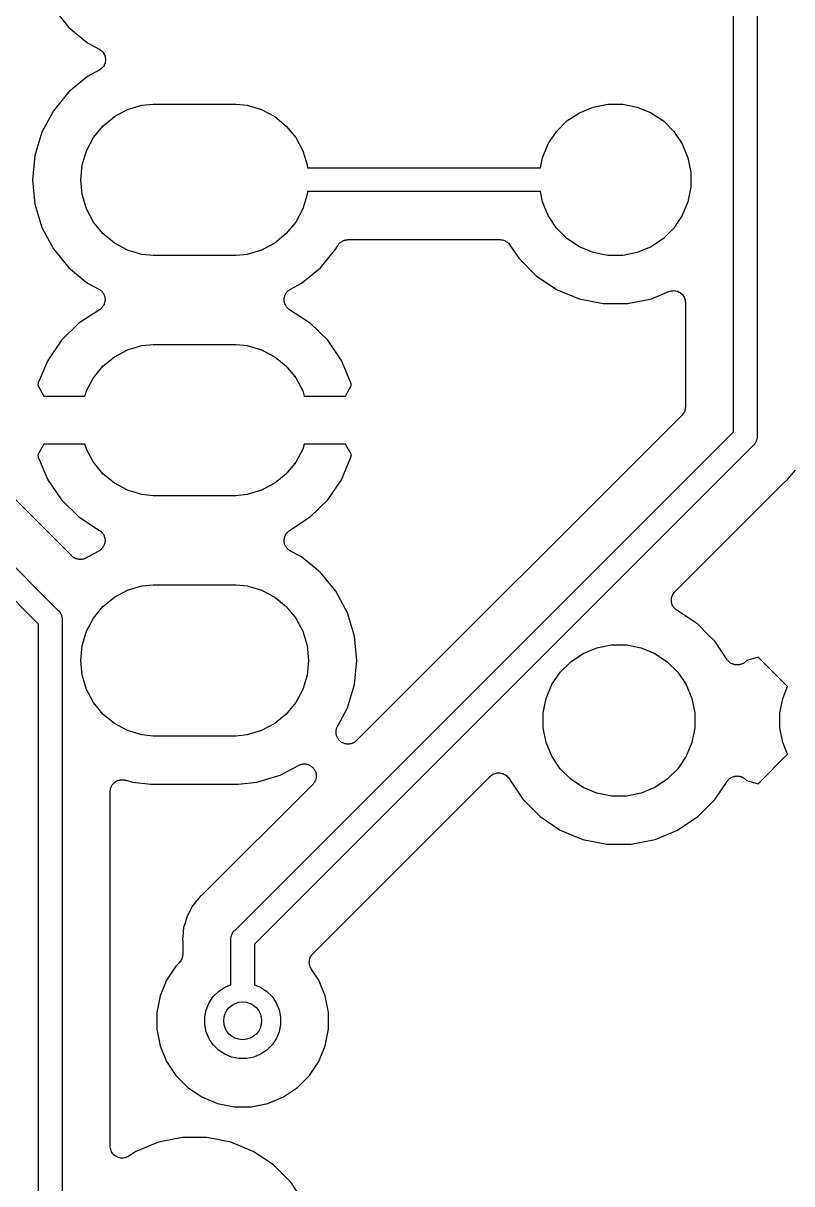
# Model space of a CAD drawing. Extents: x 19 to 115, y -142 to -17.
# Drawn here: x 94.71 to 102.83, y -105.86 to -93.59 of the extents above; entities that cross this region are included whole.
import ezdxf

# ---------------------------------------------------------------- set-up
doc = ezdxf.new("R2010")
doc.units = 0
doc.layers.add('BLACK', color=7, linetype='CONTINUOUS')

msp = doc.modelspace()

# ---------------------------------------------------------------- linework, layer by layer
at = {"layer": 'BLACK', "linetype": 'CONTINUOUS'}
for p, q in [((102.215, -97.9132), (102.215, -90.9061)), ((102.465, -90.9518), (102.465, -97.9589)), ((95.0272, -93.4402), (95.1906, -93.6394)), ((95.1906, -93.6394), (95.3898, -93.8028)), ((95.3898, -93.8028), (95.5117, -93.868)), ((95.5117, -93.868), (95.5128, -93.8686)), ((95.5128, -93.8686), (95.5128, -93.8686)), ((95.5128, -93.8686), (95.5128, -93.8686)), ((95.5128, -93.8686), (95.5133, -93.8688)), ((95.5133, -93.8688), (95.5233, -93.8757)), ((95.5233, -93.8757), (95.5333, -93.8825)), ((95.5333, -93.8825), (95.5335, -93.8827)), ((95.5335, -93.8827), (95.5337, -93.8829)), ((95.5337, -93.8829), (95.5422, -93.8916)), ((95.5422, -93.8916), (95.5507, -93.9002)), ((95.5507, -93.9002), (95.5508, -93.9004)), ((95.5508, -93.9004), (95.551, -93.9006)), ((95.551, -93.9006), (95.5575, -93.9107)), ((95.5575, -93.9107), (95.5643, -93.9209)), ((95.5643, -93.9209), (95.5644, -93.9212)), ((95.5644, -93.9212), (95.5645, -93.9214)), ((95.5645, -93.9214), (95.5689, -93.9324)), ((95.5689, -93.9324), (95.5736, -93.9439)), ((95.5736, -93.9439), (95.5737, -93.9442)), ((95.5737, -93.9442), (95.5738, -93.9444)), ((95.5738, -93.9444), (95.576, -93.9563)), ((95.576, -93.9563), (95.5783, -93.9682)), ((95.5784, -93.9688), (95.5782, -93.981)), ((95.5783, -93.9682), (95.5783, -93.9685)), ((95.5783, -93.9685), (95.5784, -93.9688)), ((95.5117, -94.092), (95.3898, -94.1572)), ((95.5217, -94.0853), (95.5117, -94.092)), ((95.5319, -94.0786), (95.5217, -94.0853)), ((95.5321, -94.0784), (95.5319, -94.0786)), ((95.5323, -94.0782), (95.5321, -94.0784)), ((95.5408, -94.0698), (95.5323, -94.0782)), ((95.5495, -94.0612), (95.5408, -94.0698)), ((95.5497, -94.0609), (95.5495, -94.0612)), ((95.5499, -94.0607), (95.5497, -94.0609)), ((95.5566, -94.0508), (95.5499, -94.0607)), ((95.5634, -94.0406), (95.5566, -94.0508)), ((95.5636, -94.0404), (95.5634, -94.0406)), ((95.5637, -94.0402), (95.5636, -94.0404)), ((95.5684, -94.0289), (95.5637, -94.0402)), ((95.5731, -94.0178), (95.5684, -94.0289)), ((95.5732, -94.0175), (95.5731, -94.0178)), ((95.5733, -94.0173), (95.5732, -94.0175)), ((95.5757, -94.0053), (95.5733, -94.0173)), ((95.5781, -93.9936), (95.5757, -94.0053)), ((95.5782, -93.993), (95.5781, -93.9933)), ((95.5781, -93.9933), (95.5781, -93.9936)), ((95.5782, -93.981), (95.5782, -93.993)), ((95.3898, -94.1572), (95.1906, -94.3206)), ((95.1906, -94.3206), (95.0272, -94.5198)), ((95.8124, -94.5073), (95.9632, -94.4616)), ((95.9632, -94.4616), (96.0807, -94.45)), ((96.0807, -94.45), (96.9593, -94.45)), ((96.9593, -94.45), (97.0768, -94.4616)), ((97.0768, -94.4616), (97.2276, -94.5073)), ((100.732, -94.4807), (100.886, -94.45)), ((100.886, -94.45), (101.044, -94.45)), ((101.044, -94.45), (101.198, -94.4807)), ((95.0272, -94.5198), (94.9057, -94.747)), ((95.5516, -94.6816), (95.6734, -94.5816)), ((95.6734, -94.5816), (95.8124, -94.5073)), ((97.2276, -94.5073), (97.3666, -94.5816)), ((97.3666, -94.5816), (97.4884, -94.6816)), ((100.455, -94.6286), (100.586, -94.541)), ((100.586, -94.541), (100.732, -94.4807)), ((101.198, -94.4807), (101.344, -94.541)), ((101.344, -94.541), (101.475, -94.6286)), ((95.4516, -94.8034), (95.5516, -94.6816)), ((97.4884, -94.6816), (97.5884, -94.8034)), ((100.344, -94.74), (100.455, -94.6286)), ((101.475, -94.6286), (101.586, -94.74)), ((94.9057, -94.747), (94.8309, -94.9936)), ((95.3773, -94.9424), (95.4516, -94.8034)), ((97.5884, -94.8034), (97.6627, -94.9424)), ((100.256, -94.8711), (100.344, -94.74)), ((101.586, -94.74), (101.674, -94.8711)), ((95.3316, -95.0932), (95.3773, -94.9424)), ((97.6627, -94.9424), (97.7084, -95.0932)), ((100.196, -95.0166), (100.256, -94.8711)), ((101.674, -94.8711), (101.734, -95.0166)), ((94.8309, -94.9936), (94.8057, -95.25)), ((100.174, -95.125), (100.196, -95.0166)), ((101.734, -95.0166), (101.765, -95.1712)), ((90.4427, -95.166), (95.079, -99.8023)), ((95.3161, -95.25), (95.3316, -95.0932)), ((97.7084, -95.0932), (97.7116, -95.125)), ((97.7116, -95.125), (100.174, -95.125)), ((101.765, -95.1712), (101.765, -95.3288)), ((94.8057, -95.25), (94.8309, -95.5064)), ((95.3316, -95.4068), (95.3161, -95.25)), ((94.87, -99.9468), (90.2982, -95.375)), ((95.3773, -95.5576), (95.3316, -95.4068)), ((97.7084, -95.4068), (97.6627, -95.5576)), ((97.7116, -95.375), (97.7084, -95.4068)), ((100.174, -95.375), (97.7116, -95.375)), ((100.196, -95.4834), (100.174, -95.375)), ((101.765, -95.3288), (101.734, -95.4834)), ((94.8309, -95.5064), (94.9057, -95.753)), ((95.4516, -95.6966), (95.3773, -95.5576)), ((97.6627, -95.5576), (97.5884, -95.6966)), ((100.256, -95.6289), (100.196, -95.4834)), ((101.734, -95.4834), (101.674, -95.6289)), ((100.344, -95.76), (100.256, -95.6289)), ((101.674, -95.6289), (101.586, -95.76)), ((94.9057, -95.753), (95.0272, -95.9802)), ((95.5516, -95.8184), (95.4516, -95.6966)), ((97.5884, -95.6966), (97.4884, -95.8184)), ((100.455, -95.8714), (100.344, -95.76)), ((101.586, -95.76), (101.475, -95.8714)), ((95.6734, -95.9184), (95.5516, -95.8184)), ((95.8124, -95.9927), (95.6734, -95.9184)), ((97.3666, -95.9184), (97.2276, -95.9927)), ((97.4884, -95.8184), (97.3666, -95.9184)), ((98.0356, -95.939), (98.0399, -95.9338)), ((98.0399, -95.9338), (98.0438, -95.9282)), ((98.0438, -95.9282), (98.0478, -95.9242)), ((98.0478, -95.9242), (98.0514, -95.9199)), ((98.0514, -95.9199), (98.0567, -95.9156)), ((98.0567, -95.9156), (98.0615, -95.9108)), ((98.0615, -95.9108), (98.0663, -95.9078)), ((98.0663, -95.9078), (98.0706, -95.9042)), ((98.0706, -95.9042), (98.0766, -95.901)), ((98.0766, -95.901), (98.0823, -95.8973)), ((98.0823, -95.8973), (98.0875, -95.8952)), ((98.0875, -95.8952), (98.0925, -95.8926)), ((98.0925, -95.8926), (98.099, -95.8906)), ((98.099, -95.8906), (98.1053, -95.8881)), ((98.1053, -95.8881), (98.1108, -95.887)), ((98.1108, -95.887), (98.1162, -95.8854)), ((98.1162, -95.8854), (98.123, -95.8848)), ((98.123, -95.8848), (98.1297, -95.8835)), ((98.1297, -95.8835), (98.1353, -95.8835)), ((98.1353, -95.8835), (98.1409, -95.883)), ((98.1409, -95.883), (99.747, -95.883)), ((99.747, -95.883), (99.7475, -95.883)), ((99.7475, -95.883), (99.7475, -95.883)), ((99.7475, -95.883), (99.7475, -95.883)), ((99.7475, -95.883), (99.7487, -95.883)), ((99.7487, -95.883), (99.7604, -95.8843)), ((99.7604, -95.8843), (99.7722, -95.8855)), ((99.7722, -95.8855), (99.7728, -95.8857)), ((99.7728, -95.8857), (99.7734, -95.8858)), ((99.7734, -95.8858), (99.7846, -95.8893)), ((99.7846, -95.8893), (99.7959, -95.8928)), ((99.7959, -95.8928), (99.7964, -95.8931)), ((99.7964, -95.8931), (99.797, -95.8933)), ((99.797, -95.8933), (99.8073, -95.8989)), ((99.8073, -95.8989), (99.8177, -95.9045)), ((99.8177, -95.9045), (99.8182, -95.9049)), ((99.8182, -95.9049), (99.8187, -95.9052)), ((99.8187, -95.9052), (99.8277, -95.9127)), ((99.8277, -95.9127), (99.8368, -95.9203)), ((99.8368, -95.9203), (99.8372, -95.9207)), ((99.8372, -95.9207), (99.8377, -95.9211)), ((99.8377, -95.9211), (99.8451, -95.9303)), ((99.8451, -95.9303), (99.8526, -95.9394)), ((100.586, -95.959), (100.455, -95.8714)), ((101.475, -95.8714), (101.344, -95.959)), ((95.0272, -95.9802), (95.1906, -96.1794)), ((95.9632, -96.0384), (95.8124, -95.9927)), ((96.0807, -96.05), (95.9632, -96.0384)), ((96.9593, -96.05), (96.0807, -96.05)), ((97.0768, -96.0384), (96.9593, -96.05)), ((97.2276, -95.9927), (97.0768, -96.0384)), ((97.8494, -96.1794), (98.0128, -95.9802)), ((98.0128, -95.9802), (98.0289, -95.9501)), ((98.0289, -95.9501), (98.0297, -95.9486)), ((98.0297, -95.9486), (98.0329, -95.9439)), ((98.0329, -95.9439), (98.0356, -95.939)), ((99.8526, -95.9394), (99.949, -96.0838)), ((100.732, -96.0193), (100.586, -95.959)), ((100.886, -96.05), (100.732, -96.0193)), ((101.044, -96.05), (100.886, -96.05)), ((101.198, -96.0193), (101.044, -96.05)), ((101.344, -95.959), (101.198, -96.0193)), ((95.1906, -96.1794), (95.3898, -96.3428)), ((97.6502, -96.3428), (97.8494, -96.1794)), ((99.949, -96.0838), (100.131, -96.266)), ((100.131, -96.266), (100.345, -96.4091)), ((95.3898, -96.3428), (95.5066, -96.4053)), ((95.5066, -96.4053), (95.5082, -96.4061)), ((95.5082, -96.4061), (95.5136, -96.4098)), ((95.5136, -96.4098), (95.5193, -96.413)), ((95.5193, -96.413), (95.5237, -96.4168)), ((95.5237, -96.4168), (95.5286, -96.4202)), ((95.5286, -96.4202), (95.5332, -96.4248)), ((95.5332, -96.4248), (95.5381, -96.4291)), ((97.5031, -96.4278), (97.5082, -96.4236)), ((97.5082, -96.4236), (97.5128, -96.419)), ((97.5128, -96.419), (97.5177, -96.4158)), ((97.5177, -96.4158), (97.5222, -96.412)), ((97.5222, -96.412), (97.528, -96.4089)), ((97.528, -96.4089), (97.5334, -96.4053)), ((97.5334, -96.4053), (97.6502, -96.3428)), ((100.345, -96.4091), (100.583, -96.5077)), ((101.545, -96.4271), (101.556, -96.4237)), ((101.556, -96.4237), (101.557, -96.4237)), ((101.557, -96.4236), (101.569, -96.4226)), ((101.557, -96.4237), (101.557, -96.4236)), ((101.569, -96.4226), (101.581, -96.4215)), ((101.581, -96.4215), (101.581, -96.4215)), ((101.581, -96.4215), (101.582, -96.4215)), ((101.582, -96.4215), (101.594, -96.4228)), ((101.594, -96.4228), (101.606, -96.4241)), ((101.606, -96.4241), (101.606, -96.4242)), ((101.606, -96.4242), (101.606, -96.4242)), ((101.606, -96.4242), (101.618, -96.4278)), ((95.5381, -96.4291), (95.5418, -96.4337)), ((95.5418, -96.4337), (95.5459, -96.4379)), ((95.5459, -96.4379), (95.5495, -96.4434)), ((95.5495, -96.4434), (95.5535, -96.4485)), ((95.5535, -96.4485), (95.5562, -96.4537)), ((95.5562, -96.4537), (95.5594, -96.4587)), ((95.5594, -96.4587), (95.5618, -96.4647)), ((95.5618, -96.4647), (95.5648, -96.4705)), ((95.5648, -96.4705), (95.5665, -96.4762)), ((95.5665, -96.4762), (95.5687, -96.4817)), ((95.5692, -96.5493), (95.568, -96.5551)), ((95.5687, -96.4817), (95.5699, -96.4881)), ((95.571, -96.5437), (95.5692, -96.5493)), ((95.5699, -96.4881), (95.5717, -96.4944)), ((95.5717, -96.5372), (95.571, -96.5437)), ((95.5717, -96.4944), (95.5722, -96.5002)), ((95.573, -96.5308), (95.5717, -96.5372)), ((95.5722, -96.5002), (95.5732, -96.506)), ((95.5731, -96.5249), (95.573, -96.5308)), ((95.5737, -96.5191), (95.5731, -96.5249)), ((95.5732, -96.506), (95.5732, -96.5126)), ((95.5732, -96.5126), (95.5737, -96.5191)), ((97.4663, -96.5173), (97.4669, -96.5108)), ((97.4668, -96.5232), (97.4663, -96.5173)), ((97.4668, -96.5291), (97.4668, -96.5232)), ((97.468, -96.5355), (97.4668, -96.5291)), ((97.4669, -96.5043), (97.4681, -96.4985)), ((97.4669, -96.5108), (97.4669, -96.5043)), ((97.4687, -96.542), (97.468, -96.5355)), ((97.4681, -96.4985), (97.4687, -96.4926)), ((97.4687, -96.4926), (97.4706, -96.4864)), ((97.4704, -96.5476), (97.4687, -96.542)), ((97.4715, -96.5534), (97.4704, -96.5476)), ((97.4706, -96.4864), (97.4719, -96.48)), ((97.4719, -96.48), (97.4741, -96.4745)), ((97.4741, -96.4745), (97.4758, -96.4689)), ((97.4758, -96.4689), (97.4789, -96.4631)), ((97.4789, -96.4631), (97.4814, -96.4571)), ((97.4814, -96.4571), (97.4847, -96.4522)), ((97.4847, -96.4522), (97.4875, -96.447)), ((97.4875, -96.447), (97.4916, -96.4419)), ((97.4916, -96.4419), (97.4952, -96.4365)), ((97.4952, -96.4365), (97.4994, -96.4324)), ((97.4994, -96.4324), (97.5031, -96.4278)), ((100.583, -96.5077), (100.836, -96.558)), ((101.094, -96.558), (101.347, -96.5077)), ((101.347, -96.5077), (101.531, -96.4312)), ((101.531, -96.4312), (101.532, -96.4307)), ((101.532, -96.4307), (101.533, -96.4305)), ((101.532, -96.4307), (101.532, -96.4307)), ((101.532, -96.4307), (101.532, -96.4307)), ((101.533, -96.4305), (101.545, -96.4271)), ((101.618, -96.4278), (101.629, -96.4314)), ((101.629, -96.4314), (101.63, -96.4316)), ((101.63, -96.4316), (101.63, -96.4317)), ((101.63, -96.4317), (101.64, -96.4375)), ((101.64, -96.4375), (101.651, -96.4432)), ((101.651, -96.4432), (101.651, -96.4434)), ((101.651, -96.4434), (101.652, -96.4436)), ((101.652, -96.4436), (101.661, -96.4513)), ((101.661, -96.4513), (101.67, -96.459)), ((101.67, -96.459), (101.67, -96.4593)), ((101.67, -96.4593), (101.671, -96.4595)), ((101.671, -96.4595), (101.678, -96.4688)), ((101.678, -96.4688), (101.686, -96.4782)), ((101.686, -96.4782), (101.686, -96.4785)), ((101.686, -96.4785), (101.686, -96.4788)), ((101.686, -96.4788), (101.692, -96.4893)), ((101.692, -96.4893), (101.697, -96.5001)), ((101.697, -96.5001), (101.698, -96.5004)), ((101.698, -96.5004), (101.698, -96.5007)), ((101.698, -96.5007), (101.701, -96.5123)), ((101.701, -96.5123), (101.705, -96.5238)), ((101.705, -96.5238), (101.705, -96.5242)), ((101.705, -96.5242), (101.705, -96.5245)), ((101.705, -96.5245), (101.706, -96.5365)), ((101.706, -96.5365), (101.707, -96.5485)), ((101.707, -96.5485), (101.707, -97.6502)), ((95.5162, -96.6236), (95.2971, -96.7668)), ((95.5213, -96.6195), (95.5162, -96.6236)), ((95.5268, -96.6159), (95.5213, -96.6195)), ((95.531, -96.6117), (95.5268, -96.6159)), ((95.5356, -96.608), (95.531, -96.6117)), ((95.5398, -96.603), (95.5356, -96.608)), ((95.5444, -96.5984), (95.5398, -96.603)), ((95.5477, -96.5935), (95.5444, -96.5984)), ((95.5515, -96.589), (95.5477, -96.5935)), ((95.5547, -96.5833), (95.5515, -96.589)), ((95.5583, -96.5779), (95.5547, -96.5833)), ((95.5606, -96.5725), (95.5583, -96.5779)), ((95.5635, -96.5673), (95.5606, -96.5725)), ((95.5654, -96.5611), (95.5635, -96.5673)), ((95.568, -96.5551), (95.5654, -96.5611)), ((97.474, -96.5594), (97.4715, -96.5534)), ((97.4759, -96.5657), (97.474, -96.5594)), ((97.4786, -96.5709), (97.4759, -96.5657)), ((97.4808, -96.5763), (97.4786, -96.5709)), ((97.4844, -96.5818), (97.4808, -96.5763)), ((97.4875, -96.5876), (97.4844, -96.5818)), ((97.4912, -96.5921), (97.4875, -96.5876)), ((97.4945, -96.5971), (97.4912, -96.5921)), ((97.499, -96.6017), (97.4945, -96.5971)), ((97.5032, -96.6068), (97.499, -96.6017)), ((97.5077, -96.6105), (97.5032, -96.6068)), ((97.5118, -96.6147), (97.5077, -96.6105)), ((97.5172, -96.6184), (97.5118, -96.6147)), ((97.5223, -96.6226), (97.5172, -96.6184)), ((97.5238, -96.6236), (97.5223, -96.6226)), ((97.7429, -96.7668), (97.5238, -96.6236)), ((100.836, -96.558), (101.094, -96.558)), ((95.2971, -96.7668), (95.1133, -96.947)), ((97.9267, -96.947), (97.7429, -96.7668)), ((95.1133, -96.947), (94.9682, -97.1596)), ((95.8124, -97.0473), (95.9632, -97.0016)), ((95.9632, -97.0016), (96.0807, -96.99)), ((96.0807, -96.99), (96.9593, -96.99)), ((96.9593, -96.99), (97.0768, -97.0016)), ((97.0768, -97.0016), (97.2276, -97.0473)), ((98.0718, -97.1596), (97.9267, -96.947)), ((94.9682, -97.1596), (94.8673, -97.3966)), ((95.5516, -97.2216), (95.6734, -97.1216)), ((95.6734, -97.1216), (95.8124, -97.0473)), ((97.2276, -97.0473), (97.3666, -97.1216)), ((97.3666, -97.1216), (97.4884, -97.2216)), ((98.1727, -97.3966), (98.0718, -97.1596)), ((95.4516, -97.3434), (95.5516, -97.2216)), ((97.4884, -97.2216), (97.5884, -97.3434)), ((95.2219, -99.2267), (93.3705, -97.3753)), ((94.8673, -97.3966), (94.8621, -97.4211)), ((95.3773, -97.4824), (95.4516, -97.3434)), ((97.5884, -97.3434), (97.6627, -97.4824)), ((98.1779, -97.4211), (98.1727, -97.3966)), ((94.8621, -97.4211), (94.9252, -97.536)), ((95.3611, -97.536), (95.3773, -97.4824)), ((97.6627, -97.4824), (97.6789, -97.536)), ((98.1148, -97.536), (98.1779, -97.4211)), ((94.9252, -97.536), (95.3611, -97.536)), ((97.6789, -97.536), (98.1148, -97.536)), ((101.707, -97.652), (101.706, -97.6636)), ((101.707, -97.6502), (101.707, -97.6506)), ((101.707, -97.6506), (101.707, -97.6506)), ((101.707, -97.6506), (101.707, -97.6507)), ((101.707, -97.6507), (101.707, -97.652)), ((101.67, -97.74), (98.2315, -101.178)), ((101.677, -97.7309), (101.67, -97.74)), ((101.685, -97.7219), (101.677, -97.7309)), ((101.686, -97.7208), (101.685, -97.7214)), ((101.685, -97.7214), (101.685, -97.7219)), ((101.691, -97.7105), (101.686, -97.7208)), ((101.697, -97.7002), (101.691, -97.7105)), ((101.701, -97.6878), (101.697, -97.699)), ((101.697, -97.699), (101.697, -97.6996)), ((101.697, -97.6996), (101.697, -97.7002)), ((101.704, -97.6766), (101.701, -97.6878)), ((101.706, -97.6636), (101.704, -97.6753)), ((101.704, -97.6753), (101.704, -97.6759)), ((101.704, -97.6759), (101.704, -97.6766)), ((96.944, -103.184), (102.215, -97.9132)), ((102.456, -98.0131), (102.444, -98.0348)), ((102.458, -98.0062), (102.456, -98.0131)), ((102.463, -97.9895), (102.458, -98.0062)), ((102.465, -97.9711), (102.463, -97.9895)), ((102.465, -97.9589), (102.466, -97.965)), ((102.466, -97.965), (102.465, -97.9711)), ((102.465, -97.9711), (102.465, -97.9711)), ((94.9252, -98.044), (94.8621, -98.1589)), ((95.3611, -98.044), (94.9252, -98.044)), ((95.3773, -98.0976), (95.3611, -98.044)), ((95.4516, -98.2366), (95.3773, -98.0976)), ((102.424, -98.0577), (97.153, -103.329)), ((97.6627, -98.0976), (97.5884, -98.2366)), ((97.6789, -98.044), (97.6627, -98.0976)), ((98.1148, -98.044), (97.6789, -98.044)), ((98.1779, -98.1589), (98.1148, -98.044)), ((102.429, -98.0538), (102.424, -98.0577)), ((102.433, -98.049), (102.429, -98.0538)), ((102.444, -98.0348), (102.433, -98.049)), ((94.8621, -98.1589), (94.8673, -98.1834)), ((94.8673, -98.1834), (94.9682, -98.4204)), ((95.5516, -98.3584), (95.4516, -98.2366)), ((97.5884, -98.2366), (97.4884, -98.3584)), ((98.0718, -98.4204), (98.1727, -98.1834)), ((98.1727, -98.1834), (98.1779, -98.1589)), ((95.6734, -98.4584), (95.5516, -98.3584)), ((97.4884, -98.3584), (97.3666, -98.4584)), ((102.79, -98.4148), (102.827, -98.3695)), ((102.827, -98.3695), (102.869, -98.3184)), ((102.827, -98.3695), (102.827, -98.3695)), ((94.9682, -98.4204), (95.1133, -98.633)), ((95.8124, -98.5327), (95.6734, -98.4584)), ((97.3666, -98.4584), (97.2276, -98.5327)), ((97.9267, -98.633), (98.0718, -98.4204)), ((101.596, -99.6042), (102.761, -98.439)), ((102.761, -98.439), (102.762, -98.4377)), ((102.762, -98.4377), (102.767, -98.4344)), ((102.767, -98.4344), (102.77, -98.4306)), ((102.77, -98.4306), (102.79, -98.4148)), ((95.1133, -98.633), (95.2971, -98.8132)), ((95.9632, -98.5784), (95.8124, -98.5327)), ((96.0807, -98.59), (95.9632, -98.5784)), ((96.9593, -98.59), (96.0807, -98.59)), ((97.0768, -98.5784), (96.9593, -98.59)), ((97.2276, -98.5327), (97.0768, -98.5784)), ((97.7429, -98.8132), (97.9267, -98.633)), ((95.2971, -98.8132), (95.5162, -98.9564)), ((97.5238, -98.9564), (97.7429, -98.8132)), ((95.5162, -98.9564), (95.5177, -98.9574)), ((95.5177, -98.9574), (95.5228, -98.9616)), ((95.5228, -98.9616), (95.5282, -98.9653)), ((95.5282, -98.9653), (95.5323, -98.9695)), ((95.5323, -98.9695), (95.5368, -98.9732)), ((95.5368, -98.9732), (95.541, -98.9783)), ((95.541, -98.9783), (95.5455, -98.9829)), ((95.5455, -98.9829), (95.5488, -98.9879)), ((95.5488, -98.9879), (95.5525, -98.9924)), ((95.5525, -98.9924), (95.5556, -98.9982)), ((95.5556, -98.9982), (95.5592, -99.0037)), ((97.4794, -99.0075), (97.4817, -99.0021)), ((97.4817, -99.0021), (97.4853, -98.9967)), ((97.4853, -98.9967), (97.4885, -98.991)), ((97.4885, -98.991), (97.4923, -98.9864)), ((97.4923, -98.9864), (97.4956, -98.9816)), ((97.4956, -98.9816), (97.5002, -98.977)), ((97.5002, -98.977), (97.5044, -98.972)), ((97.5044, -98.972), (97.509, -98.9683)), ((97.509, -98.9683), (97.5132, -98.9641)), ((97.5132, -98.9641), (97.5187, -98.9605)), ((97.5187, -98.9605), (97.5238, -98.9564)), ((95.5586, -99.1229), (95.5553, -99.1278)), ((95.5611, -99.1169), (95.5586, -99.1229)), ((95.5592, -99.0037), (95.5614, -99.0091)), ((95.5642, -99.1111), (95.5611, -99.1169)), ((95.5614, -99.0091), (95.5641, -99.0143)), ((95.5641, -99.0143), (95.566, -99.0205)), ((95.5659, -99.1055), (95.5642, -99.1111)), ((95.5681, -99.1), (95.5659, -99.1055)), ((95.566, -99.0205), (95.5685, -99.0266)), ((95.5694, -99.0936), (95.5681, -99.1)), ((95.5685, -99.0266), (95.5696, -99.0324)), ((95.5713, -99.0874), (95.5694, -99.0936)), ((95.5696, -99.0324), (95.5713, -99.038)), ((95.5713, -99.038), (95.572, -99.0445)), ((95.5719, -99.0815), (95.5713, -99.0874)), ((95.5731, -99.0757), (95.5719, -99.0815)), ((95.572, -99.0445), (95.5732, -99.0509)), ((95.5737, -99.0627), (95.5731, -99.0692)), ((95.5731, -99.0692), (95.5731, -99.0757)), ((95.5732, -99.0509), (95.5732, -99.0568)), ((95.5732, -99.0568), (95.5737, -99.0627)), ((97.4663, -99.0609), (97.4669, -99.0551)), ((97.4668, -99.0674), (97.4663, -99.0609)), ((97.4668, -99.074), (97.4668, -99.0674)), ((97.4678, -99.0798), (97.4668, -99.074)), ((97.4669, -99.0551), (97.467, -99.0492)), ((97.467, -99.0492), (97.4683, -99.0428)), ((97.4683, -99.0856), (97.4678, -99.0798)), ((97.4683, -99.0428), (97.469, -99.0363)), ((97.4701, -99.0919), (97.4683, -99.0856)), ((97.469, -99.0363), (97.4708, -99.0307)), ((97.4713, -99.0983), (97.4701, -99.0919)), ((97.4708, -99.0307), (97.472, -99.0249)), ((97.4735, -99.1038), (97.4713, -99.0983)), ((97.472, -99.0249), (97.4746, -99.0189)), ((97.4752, -99.1095), (97.4735, -99.1038)), ((97.4746, -99.0189), (97.4765, -99.0127)), ((97.4781, -99.1153), (97.4752, -99.1095)), ((97.4765, -99.0127), (97.4794, -99.0075)), ((97.4806, -99.1213), (97.4781, -99.1153)), ((97.4838, -99.1263), (97.4806, -99.1213)), ((95.2264, -99.2304), (95.2219, -99.2267)), ((95.2304, -99.2345), (95.2264, -99.2304)), ((95.2359, -99.2382), (95.2304, -99.2345)), ((95.2411, -99.2425), (95.2359, -99.2382)), ((95.2462, -99.2452), (95.2411, -99.2425)), ((95.2509, -99.2484), (95.2462, -99.2452)), ((95.257, -99.251), (95.2509, -99.2484)), ((95.3757, -99.2461), (95.3701, -99.2497)), ((95.3817, -99.243), (95.3757, -99.2461)), ((95.3861, -99.2394), (95.3817, -99.243)), ((95.388, -99.2382), (95.3861, -99.2394)), ((95.5066, -99.1747), (95.388, -99.2382)), ((95.512, -99.1711), (95.5066, -99.1747)), ((95.5178, -99.168), (95.512, -99.1711)), ((95.5223, -99.1642), (95.5178, -99.168)), ((95.5272, -99.161), (95.5223, -99.1642)), ((95.5319, -99.1564), (95.5272, -99.161)), ((95.5369, -99.1522), (95.5319, -99.1564)), ((95.5406, -99.1476), (95.5369, -99.1522)), ((95.5448, -99.1435), (95.5406, -99.1476)), ((95.5484, -99.138), (95.5448, -99.1435)), ((95.5525, -99.133), (95.5484, -99.138)), ((95.5553, -99.1278), (95.5525, -99.133)), ((97.4865, -99.1315), (97.4838, -99.1263)), ((97.4905, -99.1366), (97.4865, -99.1315)), ((97.4941, -99.1421), (97.4905, -99.1366)), ((97.4982, -99.1463), (97.4941, -99.1421)), ((97.5019, -99.1509), (97.4982, -99.1463)), ((97.5068, -99.1552), (97.5019, -99.1509)), ((97.5114, -99.1598), (97.5068, -99.1552)), ((97.5163, -99.1632), (97.5114, -99.1598)), ((97.5207, -99.167), (97.5163, -99.1632)), ((97.5264, -99.1702), (97.5207, -99.167)), ((97.5318, -99.1739), (97.5264, -99.1702)), ((97.5334, -99.1747), (97.5318, -99.1739)), ((97.6502, -99.2372), (97.5334, -99.1747)), ((97.8494, -99.4006), (97.6502, -99.2372)), ((95.2629, -99.2542), (95.257, -99.251)), ((95.2684, -99.2559), (95.2629, -99.2542)), ((95.2737, -99.2581), (95.2684, -99.2559)), ((95.2802, -99.2595), (95.2737, -99.2581)), ((95.2866, -99.2614), (95.2802, -99.2595)), ((95.2924, -99.262), (95.2866, -99.2614)), ((95.298, -99.2632), (95.2924, -99.262)), ((95.3046, -99.2633), (95.298, -99.2632)), ((95.3113, -99.2639), (95.3046, -99.2633)), ((95.317, -99.2634), (95.3113, -99.2639)), ((95.3228, -99.2635), (95.317, -99.2634)), ((95.3293, -99.2622), (95.3228, -99.2635)), ((95.336, -99.2616), (95.3293, -99.2622)), ((95.3415, -99.26), (95.336, -99.2616)), ((95.3471, -99.2589), (95.3415, -99.26)), ((95.3533, -99.2564), (95.3471, -99.2589)), ((95.3597, -99.2545), (95.3533, -99.2564)), ((95.3648, -99.2518), (95.3597, -99.2545)), ((95.3701, -99.2497), (95.3648, -99.2518)), ((98.0128, -99.5998), (97.8494, -99.4006)), ((95.6734, -99.6616), (95.8124, -99.5873)), ((95.8124, -99.5873), (95.9632, -99.5416)), ((95.9632, -99.5416), (96.0807, -99.53)), ((96.0807, -99.53), (96.9593, -99.53)), ((96.9593, -99.53), (97.0768, -99.5416)), ((97.0768, -99.5416), (97.2276, -99.5873)), ((97.2276, -99.5873), (97.3666, -99.6616)), ((98.1343, -99.827), (98.0128, -99.5998)), ((101.581, -99.6227), (101.588, -99.6135)), ((101.588, -99.6135), (101.596, -99.6042)), ((95.5516, -99.7616), (95.6734, -99.6616)), ((97.3666, -99.6616), (97.4884, -99.7616)), ((101.559, -99.6928), (101.56, -99.681)), ((101.559, -99.6932), (101.559, -99.6928)), ((101.559, -99.6936), (101.559, -99.6932)), ((101.56, -99.7055), (101.559, -99.6936)), ((101.56, -99.681), (101.561, -99.6689)), ((101.561, -99.7175), (101.56, -99.7055)), ((101.561, -99.6682), (101.565, -99.6568)), ((101.561, -99.6685), (101.561, -99.6682)), ((101.561, -99.6689), (101.561, -99.6685)), ((101.561, -99.7179), (101.561, -99.7175)), ((101.561, -99.7183), (101.561, -99.7179)), ((101.565, -99.7298), (101.561, -99.7183)), ((101.565, -99.6568), (101.569, -99.6452)), ((101.568, -99.7413), (101.565, -99.7298)), ((101.569, -99.6445), (101.575, -99.6339)), ((101.569, -99.6449), (101.569, -99.6445)), ((101.569, -99.6452), (101.569, -99.6449)), ((101.575, -99.6339), (101.58, -99.6234)), ((101.58, -99.6231), (101.581, -99.6227)), ((101.58, -99.6234), (101.58, -99.6231)), ((95.079, -99.8023), (95.0838, -99.8062)), ((95.0838, -99.8062), (95.0877, -99.8109)), ((95.0877, -99.8109), (95.0994, -99.8252)), ((95.0994, -99.8252), (95.1059, -99.8373)), ((95.1059, -99.8373), (95.111, -99.8469)), ((95.111, -99.8469), (95.1182, -99.8705)), ((95.4516, -99.8834), (95.5516, -99.7616)), ((97.4884, -99.7616), (97.5884, -99.8834)), ((98.2091, -100.074), (98.1343, -99.827)), ((101.568, -99.7416), (101.568, -99.7413)), ((101.568, -99.742), (101.568, -99.7416)), ((101.574, -99.7527), (101.568, -99.742)), ((101.579, -99.7633), (101.574, -99.7527)), ((101.58, -99.7636), (101.579, -99.7633)), ((101.58, -99.7639), (101.58, -99.7636)), ((101.587, -99.7732), (101.58, -99.7639)), ((101.595, -99.7826), (101.587, -99.7732)), ((101.595, -99.7829), (101.595, -99.7826)), ((101.595, -99.7832), (101.595, -99.7829)), ((101.604, -99.7908), (101.595, -99.7832)), ((101.614, -99.7986), (101.604, -99.7908)), ((101.614, -99.799), (101.614, -99.7986)), ((101.614, -99.7991), (101.614, -99.799)), ((101.615, -99.7996), (101.614, -99.7991)), ((101.614, -99.7991), (101.614, -99.7991)), ((101.839, -99.949), (101.615, -99.7996)), ((94.87, -126.739), (94.87, -99.9468)), ((95.1182, -99.8705), (95.12, -99.8889)), ((95.12, -99.8889), (95.12, -99.8889)), ((95.12, -99.8889), (95.1206, -99.895)), ((95.1206, -99.895), (95.12, -99.9011)), ((95.12, -99.9011), (95.12, -126.693)), ((95.3773, -100.022), (95.4516, -99.8834)), ((97.5884, -99.8834), (97.6627, -100.022)), ((101.952, -100.062), (101.839, -99.949)), ((95.3316, -100.173), (95.3773, -100.022)), ((97.6627, -100.022), (97.7084, -100.173)), ((98.2343, -100.33), (98.2091, -100.074)), ((102.021, -100.131), (101.952, -100.062)), ((101.952, -100.062), (101.952, -100.062)), ((95.3161, -100.33), (95.3316, -100.173)), ((97.7084, -100.173), (97.7239, -100.33)), ((100.626, -100.256), (100.772, -100.196)), ((100.772, -100.196), (100.926, -100.165)), ((100.926, -100.165), (101.084, -100.165)), ((101.084, -100.165), (101.238, -100.196)), ((101.238, -100.196), (101.384, -100.256)), ((102.149, -100.323), (102.021, -100.131)), ((95.3316, -100.487), (95.3161, -100.33)), ((97.7239, -100.33), (97.7084, -100.487)), ((98.2091, -100.586), (98.2343, -100.33)), ((100.384, -100.455), (100.495, -100.344)), ((100.495, -100.344), (100.626, -100.256)), ((101.384, -100.256), (101.515, -100.344)), ((101.515, -100.344), (101.626, -100.455)), ((102.155, -100.33), (102.149, -100.323)), ((102.16, -100.337), (102.155, -100.33)), ((102.163, -100.339), (102.16, -100.337)), ((102.165, -100.342), (102.163, -100.339)), ((102.172, -100.348), (102.165, -100.342)), ((102.178, -100.354), (102.172, -100.348)), ((102.339, -100.347), (102.331, -100.353)), ((102.341, -100.345), (102.339, -100.347)), ((102.344, -100.343), (102.341, -100.345)), ((102.35, -100.336), (102.344, -100.343)), ((102.355, -100.331), (102.35, -100.336)), ((102.476, -100.295), (102.355, -100.331)), ((102.787, -100.607), (102.476, -100.295)), ((100.296, -100.586), (100.384, -100.455)), ((101.626, -100.455), (101.714, -100.586)), ((102.181, -100.356), (102.178, -100.354)), ((102.184, -100.358), (102.181, -100.356)), ((102.192, -100.362), (102.184, -100.358)), ((102.2, -100.367), (102.192, -100.362)), ((102.203, -100.368), (102.2, -100.367)), ((102.206, -100.37), (102.203, -100.368)), ((102.214, -100.372), (102.206, -100.37)), ((102.223, -100.375), (102.214, -100.372)), ((102.226, -100.376), (102.223, -100.375)), ((102.229, -100.377), (102.226, -100.376)), ((102.238, -100.378), (102.229, -100.377)), ((102.247, -100.379), (102.238, -100.378)), ((102.251, -100.379), (102.247, -100.379)), ((102.254, -100.379), (102.251, -100.379)), ((102.263, -100.378), (102.254, -100.379)), ((102.272, -100.378), (102.263, -100.378)), ((102.275, -100.377), (102.272, -100.378)), ((102.279, -100.377), (102.275, -100.377)), ((102.287, -100.374), (102.279, -100.377)), ((102.296, -100.372), (102.287, -100.374)), ((102.299, -100.371), (102.296, -100.372)), ((102.303, -100.37), (102.299, -100.371)), ((102.311, -100.366), (102.303, -100.37)), ((102.319, -100.362), (102.311, -100.366)), ((102.321, -100.36), (102.319, -100.362)), ((102.324, -100.358), (102.321, -100.36)), ((102.331, -100.353), (102.324, -100.358)), ((95.3773, -100.638), (95.3316, -100.487)), ((97.7084, -100.487), (97.6627, -100.638)), ((98.1343, -100.833), (98.2091, -100.586)), ((100.236, -100.732), (100.296, -100.586)), ((101.714, -100.586), (101.774, -100.732)), ((95.4516, -100.777), (95.3773, -100.638)), ((97.6627, -100.638), (97.5884, -100.777)), ((102.736, -100.732), (102.787, -100.607)), ((95.5516, -100.898), (95.4516, -100.777)), ((97.5884, -100.777), (97.4884, -100.898)), ((98.0297, -101.029), (98.1343, -100.833)), ((100.205, -100.886), (100.236, -100.732)), ((101.774, -100.732), (101.805, -100.886)), ((102.705, -100.886), (102.736, -100.732)), ((95.6734, -100.998), (95.5516, -100.898)), ((97.4884, -100.898), (97.3666, -100.998)), ((100.205, -101.044), (100.205, -100.886)), ((101.805, -100.886), (101.805, -101.044)), ((102.705, -101.044), (102.705, -100.886)), ((95.8124, -101.073), (95.6734, -100.998)), ((95.9632, -101.118), (95.8124, -101.073)), ((97.2276, -101.073), (97.0768, -101.118)), ((97.3666, -100.998), (97.2276, -101.073)), ((98.0147, -101.088), (98.0153, -101.082)), ((98.0153, -101.094), (98.0147, -101.088)), ((98.0153, -101.076), (98.0166, -101.07)), ((98.0153, -101.082), (98.0153, -101.076)), ((98.0166, -101.07), (98.0172, -101.063)), ((98.0172, -101.063), (98.019, -101.058)), ((98.019, -101.058), (98.0202, -101.052)), ((98.0202, -101.052), (98.0226, -101.046)), ((98.0226, -101.046), (98.0245, -101.04)), ((98.0245, -101.04), (98.0274, -101.034)), ((98.0274, -101.034), (98.0297, -101.029)), ((100.236, -101.198), (100.205, -101.044)), ((101.805, -101.044), (101.774, -101.198)), ((102.736, -101.198), (102.705, -101.044)), ((96.0807, -101.13), (95.9632, -101.118)), ((96.9593, -101.13), (96.0807, -101.13)), ((97.0768, -101.118), (96.9593, -101.13)), ((98.0153, -101.101), (98.0153, -101.094)), ((98.0165, -101.107), (98.0153, -101.101)), ((98.017, -101.113), (98.0165, -101.107)), ((98.0188, -101.119), (98.017, -101.113)), ((98.0201, -101.125), (98.0188, -101.119)), ((98.0224, -101.131), (98.0201, -101.125)), ((98.0241, -101.136), (98.0224, -101.131)), ((98.0271, -101.142), (98.0241, -101.136)), ((98.0294, -101.148), (98.0271, -101.142)), ((98.0328, -101.153), (98.0294, -101.148)), ((98.0357, -101.158), (98.0328, -101.153)), ((98.0396, -101.163), (98.0357, -101.158)), ((98.0431, -101.169), (98.0396, -101.163)), ((98.0474, -101.173), (98.0431, -101.169)), ((98.0513, -101.178), (98.0474, -101.173)), ((98.0561, -101.182), (98.0513, -101.178)), ((98.0605, -101.186), (98.0561, -101.182)), ((98.0656, -101.19), (98.0605, -101.186)), ((98.0703, -101.194), (98.0656, -101.19)), ((98.0759, -101.197), (98.0703, -101.194)), ((98.0811, -101.2), (98.0759, -101.197)), ((98.0867, -101.202), (98.0811, -101.2)), ((98.0921, -101.205), (98.0867, -101.202)), ((98.0981, -101.207), (98.0921, -101.205)), ((98.1039, -101.21), (98.0981, -101.207)), ((98.1099, -101.211), (98.1039, -101.21)), ((98.1157, -101.213), (98.1099, -101.211)), ((98.1773, -101.21), (98.1711, -101.212)), ((98.183, -101.208), (98.1773, -101.21)), ((98.1889, -101.206), (98.183, -101.208)), ((98.1945, -101.204), (98.1889, -101.206)), ((98.2003, -101.201), (98.1945, -101.204)), ((98.2054, -101.198), (98.2003, -101.201)), ((98.2109, -101.195), (98.2054, -101.198)), ((98.2158, -101.191), (98.2109, -101.195)), ((98.2211, -101.188), (98.2158, -101.191)), ((98.2255, -101.183), (98.2211, -101.188)), ((98.2302, -101.18), (98.2255, -101.183)), ((98.2315, -101.178), (98.2302, -101.18)), ((100.296, -101.344), (100.236, -101.198)), ((101.774, -101.198), (101.714, -101.344)), ((102.787, -101.323), (102.736, -101.198)), ((98.122, -101.213), (98.1157, -101.213)), ((98.1282, -101.215), (98.122, -101.213)), ((98.1343, -101.215), (98.1282, -101.215)), ((98.1404, -101.215), (98.1343, -101.215)), ((98.1467, -101.215), (98.1404, -101.215)), ((98.1529, -101.215), (98.1467, -101.215)), ((98.159, -101.214), (98.1529, -101.215)), ((98.1651, -101.213), (98.159, -101.214)), ((98.1711, -101.212), (98.1651, -101.213)), ((102.476, -101.635), (102.787, -101.323)), ((97.423, -101.544), (97.6186, -101.44)), ((97.6186, -101.44), (97.6202, -101.439)), ((97.6202, -101.439), (97.6259, -101.437)), ((97.6259, -101.437), (97.6313, -101.434)), ((97.6313, -101.434), (97.6374, -101.432)), ((97.6374, -101.432), (97.6432, -101.43)), ((97.6432, -101.43), (97.6492, -101.429)), ((97.6492, -101.429), (97.6551, -101.427)), ((97.6551, -101.427), (97.6614, -101.426)), ((97.6614, -101.426), (97.6676, -101.425)), ((97.6676, -101.425), (97.6737, -101.425)), ((97.6737, -101.425), (97.6798, -101.425)), ((97.6798, -101.425), (97.6861, -101.425)), ((97.6861, -101.425), (97.6924, -101.425)), ((97.6924, -101.425), (97.6984, -101.427)), ((97.6984, -101.427), (97.7045, -101.427)), ((97.7045, -101.427), (97.7105, -101.429)), ((97.7105, -101.429), (97.7166, -101.431)), ((97.7166, -101.431), (97.7223, -101.433)), ((97.7223, -101.433), (97.7281, -101.435)), ((97.7281, -101.435), (97.7336, -101.438)), ((97.7336, -101.438), (97.7394, -101.44)), ((97.7394, -101.44), (97.7445, -101.444)), ((97.7445, -101.444), (97.7499, -101.447)), ((97.7499, -101.447), (97.7547, -101.451)), ((97.7547, -101.451), (97.7599, -101.454)), ((97.7599, -101.454), (97.7642, -101.459)), ((100.384, -101.475), (100.296, -101.344)), ((101.714, -101.344), (101.626, -101.475)), ((97.1764, -101.619), (97.423, -101.544)), ((97.7642, -101.459), (97.7689, -101.463)), ((97.7689, -101.463), (97.7729, -101.467)), ((97.7692, -103.431), (99.6442, -101.556)), ((97.7729, -101.467), (97.7773, -101.472)), ((97.7773, -101.472), (97.7807, -101.477)), ((97.7807, -101.477), (97.7845, -101.482)), ((97.7845, -101.482), (97.7874, -101.487)), ((97.7874, -101.487), (97.7909, -101.493)), ((97.7909, -101.493), (97.7932, -101.498)), ((97.7932, -101.498), (97.7961, -101.504)), ((97.7961, -101.504), (97.7979, -101.51)), ((97.7979, -101.51), (97.8002, -101.516)), ((97.8002, -101.516), (97.8014, -101.522)), ((97.803, -101.577), (97.8011, -101.583)), ((97.8014, -101.522), (97.8032, -101.527)), ((97.8036, -101.571), (97.803, -101.577)), ((97.8032, -101.527), (97.8037, -101.534)), ((97.8048, -101.565), (97.8036, -101.571)), ((97.8037, -101.534), (97.8049, -101.54)), ((97.8049, -101.558), (97.8048, -101.565)), ((97.8049, -101.54), (97.8049, -101.546)), ((97.8049, -101.546), (97.8055, -101.552)), ((97.8055, -101.552), (97.8049, -101.558)), ((99.6442, -101.556), (99.6449, -101.555)), ((99.6449, -101.555), (99.6449, -101.555)), ((99.6449, -101.555), (99.6449, -101.555)), ((99.6449, -101.555), (99.6455, -101.555)), ((99.6455, -101.555), (99.6549, -101.547)), ((99.6549, -101.547), (99.6642, -101.54)), ((99.6642, -101.54), (99.6645, -101.54)), ((99.6645, -101.54), (99.6649, -101.539)), ((99.6649, -101.539), (99.6755, -101.534)), ((99.6755, -101.534), (99.6861, -101.528)), ((99.6861, -101.528), (99.6865, -101.528)), ((99.6865, -101.528), (99.6869, -101.528)), ((99.6869, -101.528), (99.6983, -101.525)), ((99.6983, -101.525), (99.7099, -101.521)), ((99.7099, -101.521), (99.7103, -101.521)), ((99.7103, -101.521), (99.7107, -101.521)), ((99.7107, -101.521), (99.7226, -101.52)), ((99.7226, -101.52), (99.7346, -101.519)), ((99.7346, -101.519), (99.735, -101.519)), ((99.735, -101.519), (99.7354, -101.519)), ((99.7354, -101.519), (99.7472, -101.52)), ((99.7472, -101.52), (99.7592, -101.521)), ((99.7592, -101.521), (99.7596, -101.521)), ((99.7596, -101.521), (99.76, -101.521)), ((99.76, -101.521), (99.7714, -101.525)), ((99.7714, -101.525), (99.7829, -101.529)), ((99.7829, -101.529), (99.7833, -101.529)), ((99.7833, -101.529), (99.7836, -101.529)), ((99.7836, -101.529), (99.7942, -101.535)), ((99.7942, -101.535), (99.8048, -101.54)), ((99.8048, -101.54), (99.8051, -101.541)), ((99.8051, -101.541), (99.8054, -101.541)), ((99.8054, -101.541), (99.8146, -101.548)), ((99.8146, -101.548), (99.8239, -101.556)), ((99.8239, -101.556), (99.8241, -101.556)), ((99.8241, -101.556), (99.8244, -101.557)), ((99.8244, -101.557), (99.832, -101.566)), ((99.832, -101.566), (99.8396, -101.575)), ((99.8396, -101.575), (99.989, -101.799)), ((100.495, -101.586), (100.384, -101.475)), ((101.626, -101.475), (101.515, -101.586)), ((102.174, -101.58), (102.179, -101.577)), ((102.179, -101.577), (102.184, -101.573)), ((102.184, -101.573), (102.19, -101.57)), ((102.19, -101.57), (102.195, -101.567)), ((102.195, -101.567), (102.201, -101.564)), ((102.201, -101.564), (102.206, -101.561)), ((102.206, -101.561), (102.212, -101.56)), ((102.212, -101.56), (102.218, -101.557)), ((102.218, -101.557), (102.224, -101.556)), ((102.224, -101.556), (102.23, -101.554)), ((102.23, -101.554), (102.236, -101.554)), ((102.236, -101.554), (102.242, -101.553)), ((102.242, -101.553), (102.248, -101.553)), ((102.248, -101.553), (102.255, -101.552)), ((102.255, -101.552), (102.261, -101.553)), ((102.261, -101.553), (102.267, -101.553)), ((102.267, -101.553), (102.273, -101.554)), ((102.273, -101.554), (102.28, -101.555)), ((102.28, -101.555), (102.285, -101.557)), ((102.285, -101.557), (102.291, -101.558)), ((102.291, -101.558), (102.297, -101.56)), ((102.297, -101.56), (102.303, -101.562)), ((102.303, -101.562), (102.308, -101.565)), ((102.308, -101.565), (102.314, -101.567)), ((102.314, -101.567), (102.319, -101.571)), ((102.319, -101.571), (102.325, -101.574)), ((102.325, -101.574), (102.33, -101.578)), ((102.33, -101.578), (102.334, -101.581)), ((95.6287, -101.705), (95.63, -101.699)), ((95.63, -101.699), (95.6308, -101.692)), ((95.6308, -101.692), (95.6325, -101.687)), ((95.6325, -101.687), (95.6337, -101.681)), ((95.6337, -101.681), (95.6363, -101.675)), ((95.6363, -101.675), (95.6383, -101.669)), ((95.6383, -101.669), (95.6411, -101.664)), ((95.6411, -101.664), (95.6434, -101.658)), ((95.6434, -101.658), (95.647, -101.653)), ((95.647, -101.653), (95.6502, -101.647)), ((95.6502, -101.647), (95.654, -101.643)), ((95.654, -101.643), (95.6572, -101.638)), ((95.6572, -101.638), (95.6619, -101.633)), ((95.6619, -101.633), (95.6661, -101.628)), ((95.6661, -101.628), (95.6707, -101.624)), ((95.6707, -101.624), (95.6748, -101.62)), ((95.6748, -101.62), (95.6803, -101.617)), ((95.6803, -101.617), (95.6854, -101.613)), ((95.6854, -101.613), (95.6906, -101.61)), ((95.6906, -101.61), (95.6955, -101.607)), ((95.6955, -101.607), (95.7016, -101.604)), ((95.7016, -101.604), (95.7074, -101.601)), ((95.7074, -101.601), (95.713, -101.599)), ((95.713, -101.599), (95.7184, -101.597)), ((95.7184, -101.597), (95.7249, -101.596)), ((95.7249, -101.596), (95.7312, -101.594)), ((95.7312, -101.594), (95.737, -101.594)), ((95.737, -101.594), (95.7428, -101.592)), ((95.7428, -101.592), (95.7493, -101.592)), ((95.7493, -101.592), (95.7559, -101.592)), ((95.7559, -101.592), (95.7617, -101.592)), ((95.7617, -101.592), (95.7675, -101.592)), ((95.7675, -101.592), (95.774, -101.594)), ((95.774, -101.594), (95.7805, -101.594)), ((95.7805, -101.594), (95.7861, -101.596)), ((95.7861, -101.596), (95.7919, -101.597)), ((95.7919, -101.597), (95.8636, -101.619)), ((95.8636, -101.619), (96.0557, -101.638)), ((96.0557, -101.638), (96.9843, -101.638)), ((97.7683, -101.642), (96.6068, -102.803)), ((96.9843, -101.638), (97.1764, -101.619)), ((97.7722, -101.637), (97.7683, -101.642)), ((97.7765, -101.632), (97.7722, -101.637)), ((97.78, -101.627), (97.7765, -101.632)), ((97.784, -101.622), (97.78, -101.627)), ((97.7869, -101.617), (97.784, -101.622)), ((97.7903, -101.612), (97.7869, -101.617)), ((97.7928, -101.606), (97.7903, -101.612)), ((97.7957, -101.601), (97.7928, -101.606)), ((97.7975, -101.595), (97.7957, -101.601)), ((97.7999, -101.589), (97.7975, -101.595)), ((97.8011, -101.583), (97.7999, -101.589)), ((100.626, -101.674), (100.495, -101.586)), ((100.772, -101.734), (100.626, -101.674)), ((101.384, -101.674), (101.238, -101.734)), ((101.515, -101.586), (101.384, -101.674)), ((102.021, -101.799), (102.148, -101.609)), ((102.148, -101.609), (102.149, -101.607)), ((102.149, -101.607), (102.153, -101.603)), ((102.153, -101.603), (102.156, -101.598)), ((102.156, -101.598), (102.161, -101.593)), ((102.161, -101.593), (102.165, -101.588)), ((102.165, -101.588), (102.17, -101.584)), ((102.17, -101.584), (102.174, -101.58)), ((102.334, -101.581), (102.339, -101.586)), ((102.339, -101.586), (102.344, -101.59)), ((102.344, -101.59), (102.348, -101.594)), ((102.348, -101.594), (102.352, -101.599)), ((102.352, -101.599), (102.352, -101.599)), ((102.352, -101.599), (102.476, -101.635)), ((95.628, -101.717), (95.6287, -101.711)), ((95.628, -101.719), (95.628, -101.717)), ((95.628, -105.465), (95.628, -101.719)), ((95.6287, -101.711), (95.6287, -101.705)), ((99.989, -101.799), (100.171, -101.981)), ((100.926, -101.765), (100.772, -101.734)), ((101.084, -101.765), (100.926, -101.765)), ((101.238, -101.734), (101.084, -101.765)), ((101.952, -101.868), (102.021, -101.799)), ((101.839, -101.981), (101.952, -101.868)), ((101.952, -101.868), (101.952, -101.868)), ((100.171, -101.981), (100.385, -102.124)), ((101.625, -102.124), (101.839, -101.981)), ((100.385, -102.124), (100.623, -102.223)), ((101.387, -102.223), (101.625, -102.124)), ((100.623, -102.223), (100.876, -102.273)), ((100.876, -102.273), (101.134, -102.273)), ((101.134, -102.273), (101.387, -102.223)), ((96.6055, -102.804), (96.6014, -102.808)), ((96.6068, -102.803), (96.6055, -102.804)), ((96.4991, -102.924), (96.4404, -103.034)), ((96.5624, -102.847), (96.4991, -102.924)), ((96.5782, -102.827), (96.5624, -102.847)), ((96.5624, -102.847), (96.5624, -102.847)), ((96.5976, -102.811), (96.5782, -102.827)), ((96.6014, -102.808), (96.5976, -102.811)), ((96.4404, -103.034), (96.4154, -103.116)), ((96.4042, -103.153), (96.3944, -103.252)), ((96.4154, -103.116), (96.4042, -103.153)), ((96.3944, -103.252), (96.3919, -103.277)), ((96.3919, -103.277), (96.3944, -103.302)), ((96.3944, -103.252), (96.3944, -103.252)), ((96.9024, -103.277), (96.9033, -103.267)), ((96.903, -103.283), (96.9024, -103.277)), ((96.903, -103.759), (96.903, -103.283)), ((96.9033, -103.267), (96.9048, -103.252)), ((96.9048, -103.252), (96.906, -103.249)), ((96.906, -103.249), (96.912, -103.229)), ((96.912, -103.229), (96.9236, -103.207)), ((96.9236, -103.207), (96.9353, -103.193)), ((96.9353, -103.193), (96.9392, -103.188)), ((96.9353, -103.193), (96.9353, -103.193)), ((96.9392, -103.188), (96.944, -103.184)), ((96.3944, -103.302), (96.3945, -103.304)), ((96.3945, -103.304), (96.3945, -103.309)), ((96.3945, -103.309), (96.395, -103.314)), ((96.395, -103.314), (96.395, -103.436)), ((97.153, -103.329), (97.153, -103.759)), ((96.3578, -103.526), (96.3227, -103.561)), ((96.3652, -103.517), (96.3578, -103.526)), ((96.3728, -103.508), (96.3652, -103.517)), ((96.3731, -103.507), (96.3728, -103.508)), ((96.3735, -103.507), (96.3731, -103.507)), ((96.3791, -103.497), (96.3735, -103.507)), ((96.3847, -103.486), (96.3791, -103.497)), ((96.3849, -103.486), (96.3847, -103.486)), ((96.3852, -103.485), (96.3849, -103.486)), ((96.3887, -103.474), (96.3852, -103.485)), ((96.3922, -103.463), (96.3887, -103.474)), ((96.3923, -103.462), (96.3922, -103.463)), ((96.3925, -103.461), (96.3923, -103.462)), ((96.3937, -103.45), (96.3925, -103.461)), ((96.395, -103.438), (96.3937, -103.45)), ((96.395, -103.436), (96.395, -103.437)), ((96.395, -103.437), (96.395, -103.437)), ((96.395, -103.437), (96.395, -103.437)), ((96.395, -103.437), (96.395, -103.438)), ((97.732, -103.519), (97.7333, -103.508)), ((97.7321, -103.52), (97.732, -103.519)), ((97.7331, -103.532), (97.732, -103.52)), ((97.732, -103.52), (97.7321, -103.52)), ((97.7342, -103.544), (97.7331, -103.532)), ((97.7333, -103.508), (97.7345, -103.496)), ((97.7345, -103.496), (97.7347, -103.495)), ((97.7347, -103.495), (97.7383, -103.483)), ((97.7347, -103.495), (97.7347, -103.495)), ((97.7383, -103.483), (97.7418, -103.472)), ((97.7418, -103.472), (97.742, -103.472)), ((97.742, -103.472), (97.7422, -103.471)), ((97.7422, -103.471), (97.7479, -103.461)), ((97.7479, -103.461), (97.7535, -103.45)), ((97.7535, -103.45), (97.7538, -103.45)), ((97.7538, -103.45), (97.7541, -103.449)), ((97.7541, -103.449), (97.7616, -103.44)), ((97.7616, -103.44), (97.7692, -103.431)), ((96.3227, -103.561), (96.2233, -103.71)), ((97.7343, -103.545), (97.7342, -103.544)), ((97.7344, -103.545), (97.7343, -103.545)), ((97.7377, -103.556), (97.7344, -103.545)), ((97.7411, -103.568), (97.7377, -103.556)), ((97.7413, -103.568), (97.7411, -103.568)), ((97.7414, -103.569), (97.7413, -103.568)), ((97.7469, -103.579), (97.7414, -103.569)), ((97.7525, -103.59), (97.7469, -103.579)), ((97.753, -103.591), (97.7525, -103.59)), ((97.7534, -103.591), (97.753, -103.591)), ((97.753, -103.591), (97.753, -103.591)), ((97.753, -103.591), (97.753, -103.591)), ((97.8327, -103.71), (97.7534, -103.591)), ((96.2233, -103.71), (96.1549, -103.875)), ((96.773, -103.829), (96.8385, -103.786)), ((96.8385, -103.786), (96.903, -103.759)), ((97.153, -103.759), (97.2175, -103.786)), ((97.2175, -103.786), (97.283, -103.829)), ((97.9011, -103.875), (97.8327, -103.71)), ((96.1549, -103.875), (96.12, -104.051)), ((96.6735, -103.951), (96.7173, -103.885)), ((96.7173, -103.885), (96.773, -103.829)), ((97.283, -103.829), (97.3387, -103.885)), ((97.3387, -103.885), (97.3825, -103.951)), ((97.936, -104.051), (97.9011, -103.875)), ((96.628, -104.101), (96.6434, -104.023)), ((96.6434, -104.023), (96.6735, -103.951)), ((97.3825, -103.951), (97.4126, -104.023)), ((97.4126, -104.023), (97.428, -104.101)), ((96.12, -104.051), (96.12, -104.229)), ((96.628, -104.179), (96.628, -104.101)), ((97.428, -104.101), (97.428, -104.179)), ((97.936, -104.229), (97.936, -104.051)), ((96.12, -104.229), (96.1549, -104.405)), ((96.6434, -104.257), (96.628, -104.179)), ((96.6735, -104.329), (96.6434, -104.257)), ((97.4126, -104.257), (97.3825, -104.329)), ((97.428, -104.179), (97.4126, -104.257)), ((97.9011, -104.405), (97.936, -104.229)), ((96.7173, -104.395), (96.6735, -104.329)), ((96.773, -104.451), (96.7173, -104.395)), ((97.3387, -104.395), (97.283, -104.451)), ((97.3825, -104.329), (97.3387, -104.395)), ((96.1549, -104.405), (96.2233, -104.57)), ((96.8385, -104.494), (96.773, -104.451)), ((96.9113, -104.525), (96.8385, -104.494)), ((97.2175, -104.494), (97.1447, -104.525)), ((97.283, -104.451), (97.2175, -104.494)), ((97.8327, -104.57), (97.9011, -104.405)), ((96.2233, -104.57), (96.3227, -104.719)), ((96.9886, -104.54), (96.9113, -104.525)), ((97.0674, -104.54), (96.9886, -104.54)), ((97.1447, -104.525), (97.0674, -104.54)), ((97.7333, -104.719), (97.8327, -104.57)), ((96.3227, -104.719), (96.4492, -104.845)), ((97.6068, -104.845), (97.7333, -104.719)), ((96.4492, -104.845), (96.5979, -104.945)), ((97.4581, -104.945), (97.6068, -104.845)), ((96.5979, -104.945), (96.7631, -105.013)), ((96.7631, -105.013), (96.9386, -105.048)), ((97.1174, -105.048), (97.2929, -105.013)), ((97.2929, -105.013), (97.4581, -104.945)), ((96.9386, -105.048), (97.1174, -105.048)), ((96.3912, -105.372), (96.1385, -105.422)), ((96.6488, -105.372), (96.3912, -105.372)), ((96.9015, -105.422), (96.6488, -105.372)), ((95.6292, -105.477), (95.628, -105.465)), ((95.6303, -105.489), (95.6292, -105.477)), ((95.6304, -105.49), (95.6303, -105.489)), ((95.6339, -105.501), (95.6304, -105.49)), ((95.6304, -105.49), (95.6304, -105.49)), ((95.6374, -105.513), (95.6339, -105.501)), ((96.1385, -105.422), (95.9004, -105.521)), ((97.1396, -105.521), (96.9015, -105.422)), ((95.6375, -105.513), (95.6374, -105.513)), ((95.6376, -105.514), (95.6375, -105.513)), ((95.6432, -105.524), (95.6376, -105.514)), ((95.6489, -105.535), (95.6432, -105.524)), ((95.6491, -105.535), (95.6489, -105.535)), ((95.6492, -105.536), (95.6491, -105.535)), ((95.6569, -105.545), (95.6492, -105.536)), ((95.6645, -105.554), (95.6569, -105.545)), ((95.6647, -105.555), (95.6645, -105.554)), ((95.6649, -105.555), (95.6647, -105.555)), ((95.6742, -105.563), (95.6649, -105.555)), ((95.6835, -105.57), (95.6742, -105.563)), ((95.6838, -105.57), (95.6835, -105.57)), ((95.684, -105.571), (95.6838, -105.57)), ((95.6946, -105.576), (95.684, -105.571)), ((95.7053, -105.582), (95.6946, -105.576)), ((95.7055, -105.582), (95.7053, -105.582)), ((95.7058, -105.582), (95.7055, -105.582)), ((95.7174, -105.586), (95.7058, -105.582)), ((95.7289, -105.59), (95.7174, -105.586)), ((95.7292, -105.59), (95.7289, -105.59)), ((95.7295, -105.59), (95.7292, -105.59)), ((95.7415, -105.591), (95.7295, -105.59)), ((95.7535, -105.592), (95.7415, -105.591)), ((95.7538, -105.592), (95.7535, -105.592)), ((95.7541, -105.592), (95.7538, -105.592)), ((95.7661, -105.591), (95.7541, -105.592)), ((95.7782, -105.59), (95.7661, -105.591)), ((95.7785, -105.59), (95.7782, -105.59)), ((95.7788, -105.59), (95.7785, -105.59)), ((95.7904, -105.587), (95.7788, -105.59)), ((95.802, -105.583), (95.7904, -105.587)), ((95.8023, -105.583), (95.802, -105.583)), ((95.8026, -105.583), (95.8023, -105.583)), ((95.8133, -105.577), (95.8026, -105.583)), ((95.8241, -105.572), (95.8133, -105.577)), ((95.8245, -105.572), (95.8241, -105.572)), ((95.8246, -105.572), (95.8245, -105.572)), ((95.8245, -105.572), (95.8245, -105.572)), ((95.8255, -105.571), (95.8246, -105.572)), ((95.9004, -105.521), (95.8255, -105.571)), ((97.3538, -105.664), (97.1396, -105.521)), ((97.536, -105.846), (97.3538, -105.664)), ((97.6324, -105.991), (97.536, -105.846))]:
    msp.add_line(p, q, dxfattribs=at)
at = {"layer": 'BLACK'}
msp.add_circle((97.028, -104.14), 0.2, dxfattribs=at)

doc.saveas('drawing.dxf')
